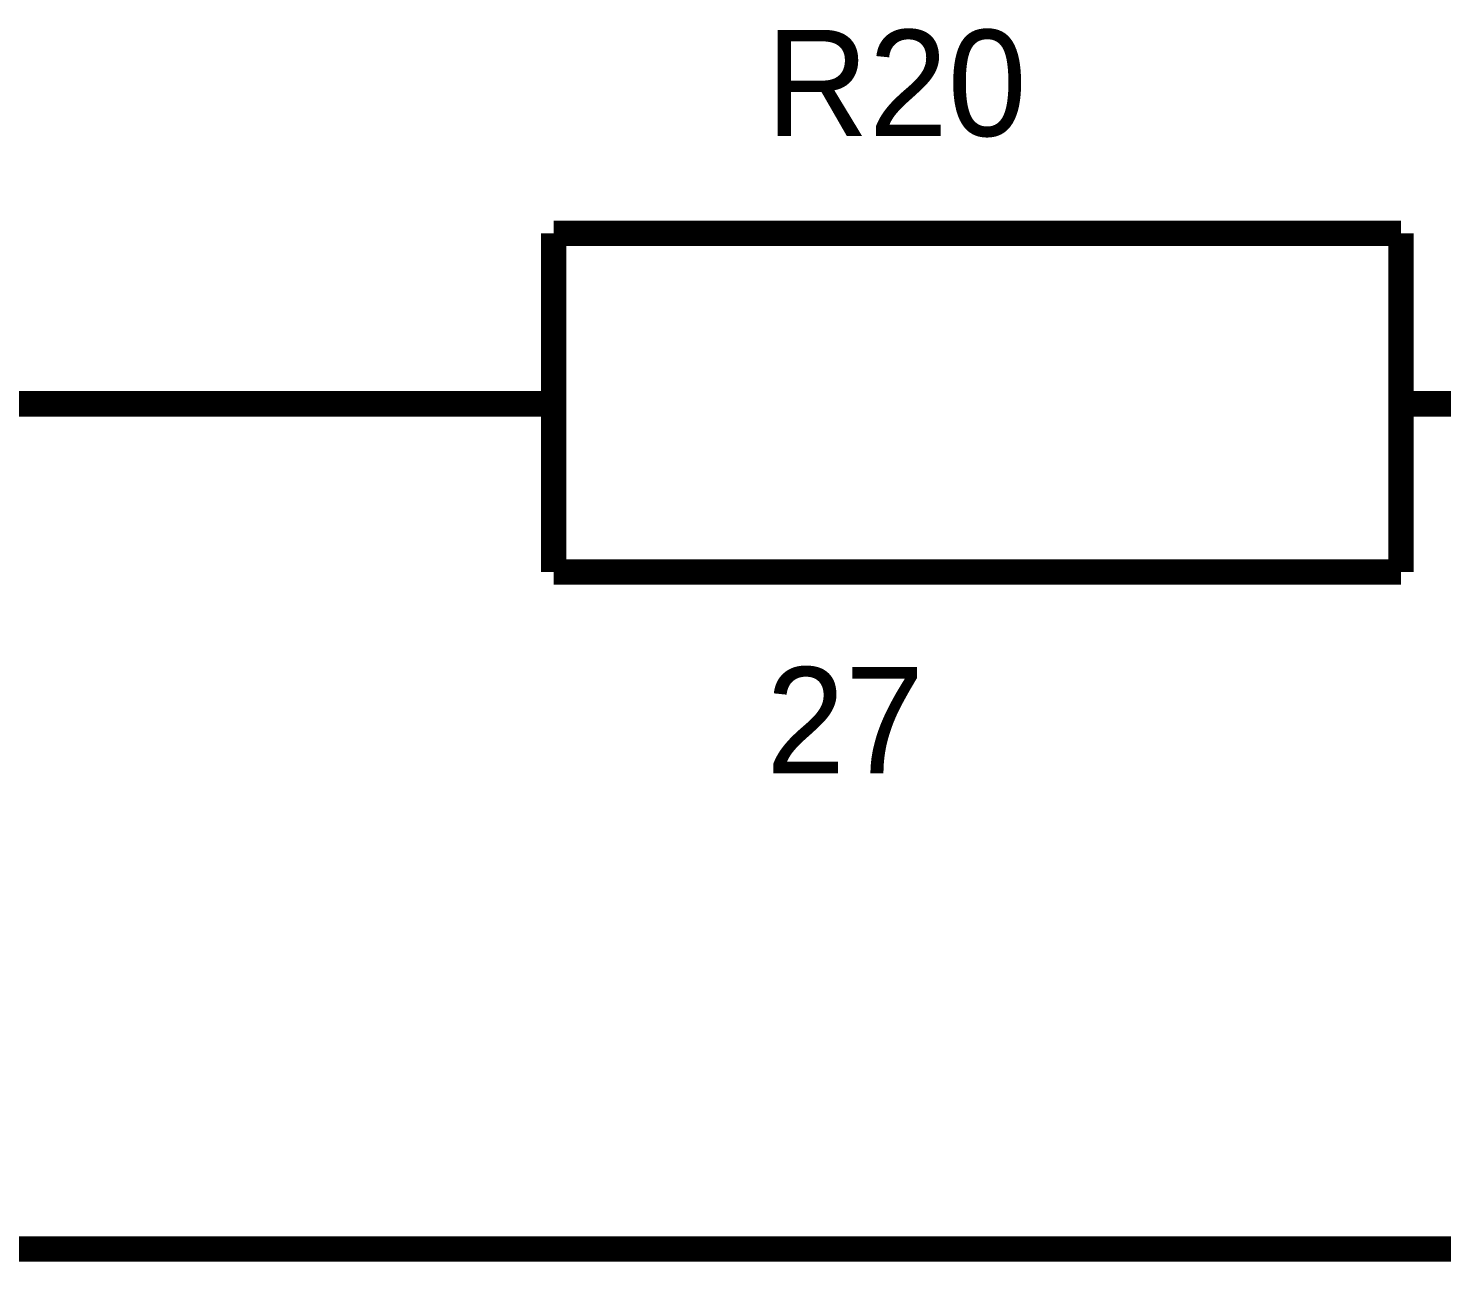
# Model space of a CAD drawing. Header units: inches. Extents: x 0 to 841, y 0 to 594.
# Drawn here: x 576.31 to 593, y 357.34 to 371.91 of the extents above; entities that cross this region are included whole.
import ezdxf

# ---------------------------------------------------------------- set-up
doc = ezdxf.new("R2010")
doc.units = ezdxf.units.IN
doc.layers.add('Sheet', color=255, linetype='Continuous')

msp = doc.modelspace()

# ---------------------------------------------------------------- linework, layer by layer
at = {"layer": 'Sheet'}
for points in [[(592.52, 369.486, 0.3, 0.3, 0), (582.512, 369.486, 0.3, 0.3, 0)], [(582.512, 369.486, 0.3, 0.3, 0), (582.512, 365.488, 0.3, 0.3, 0)], [(592.52, 365.488, 0.3, 0.3, 0), (592.52, 369.486, 0.3, 0.3, 0)], [(492.517, 367.474, 0.3, 0.3, 0), (492.517, 367.474, 0.3, 0.3, 0), (580.004, 367.474, 0.3, 0.3, 0), (580.004, 367.474, 0.3, 0.3, 0)], [(582.512, 367.474, 0.3, 0.3, 0), (580.004, 367.474, 0.3, 0.3, 0)], [(592.52, 367.474, 0.3, 0.3, 0), (595.003, 367.474, 0.3, 0.3, 0)], [(582.512, 365.488, 0.3, 0.3, 0), (592.52, 365.488, 0.3, 0.3, 0)], [(620.01, 357.492, 0.3, 0.3, 0), (600.02, 357.492, 0.3, 0.3, 0), (492.517, 357.492, 0.3, 0.3, 0), (492.517, 357.492, 0.3, 0.3, 0)]]:
    msp.add_lwpolyline(points, format="xyseb", dxfattribs=at)

# ---------------------------------------------------------------- texts
for s, p in [('R20', (585.021, 370.636)), ('27', (585.021, 363.11))]:
    msp.add_text(s, height=1.2543, dxfattribs=at).set_placement(p)

doc.saveas('drawing.dxf')
